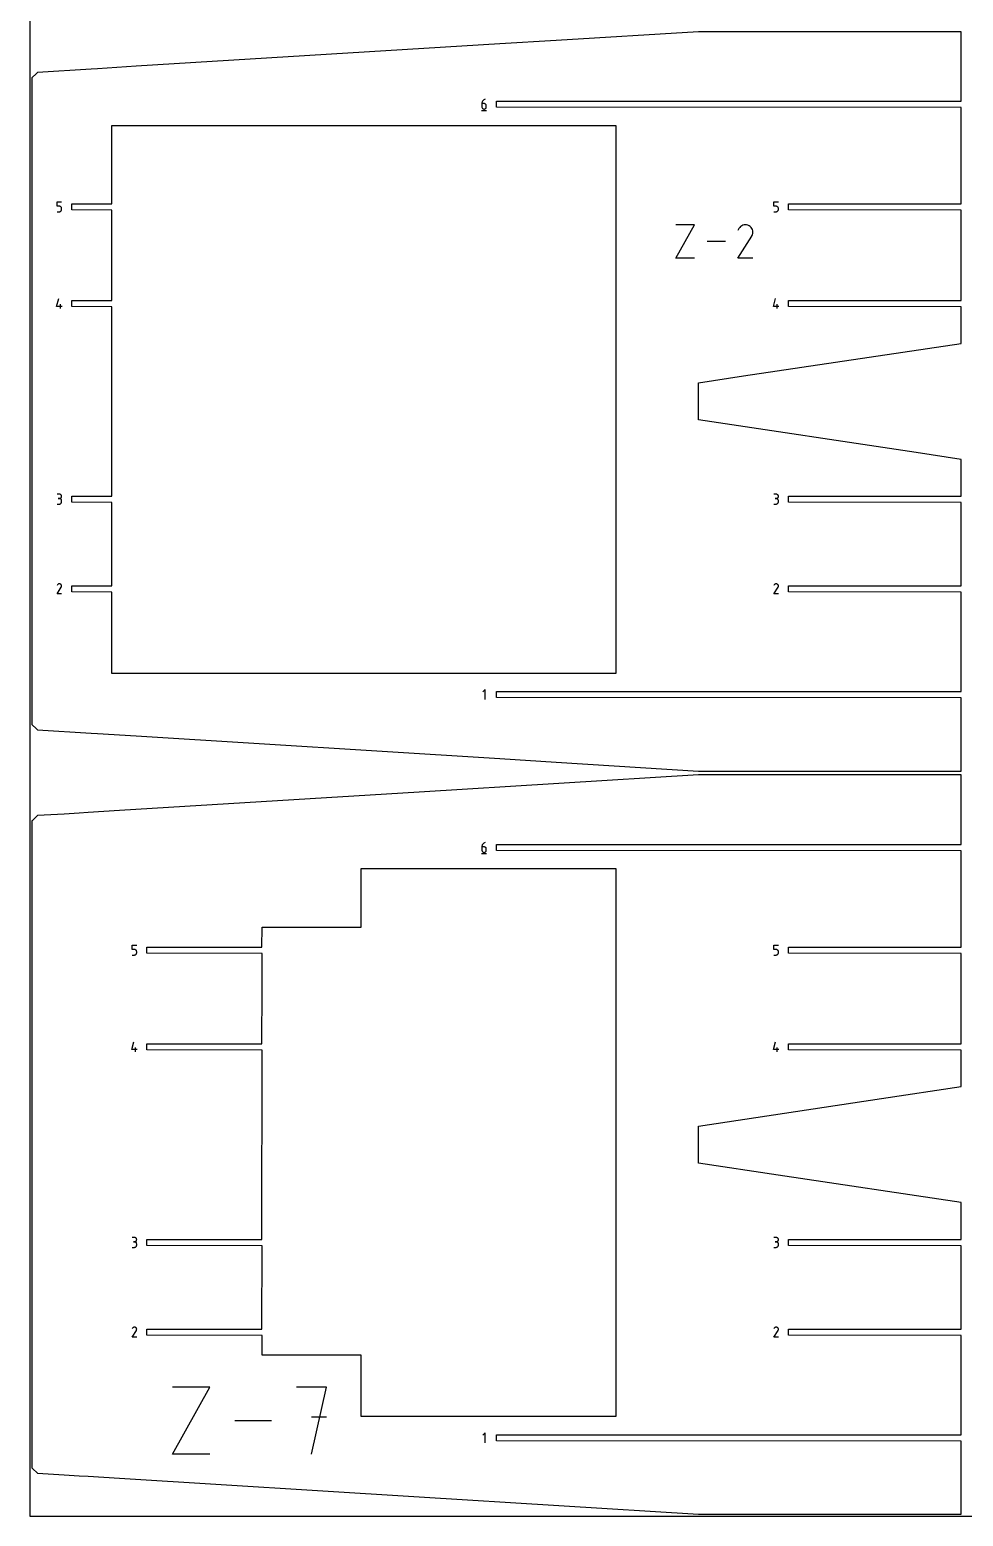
# Model space of a CAD drawing. Extents: x 0 to 3000, y 0 to 3000.
# Drawn here: x 0 to 753, y 0 to 1198 of the extents above; entities that cross this region are included whole.
import ezdxf

# ---------------------------------------------------------------- set-up
doc = ezdxf.new("R2010")
doc.units = 0

msp = doc.modelspace()

# ---------------------------------------------------------------- linework, layer by layer
at = {"layer": 'annotation', "color": 1}
for p, q in [((364.69499, 1139.27418), (364.655654, 1138.733443)), ((364.655654, 1138.733443), (364.655654, 1136.074469)), ((366.432149, 1138.733443), (364.655654, 1138.733443)), ((364.809803, 1139.793721), (364.69499, 1139.27418)), ((364.9953, 1140.285626), (364.809803, 1139.793721)), ((365.246685, 1140.743454), (364.9953, 1140.285626)), ((365.559166, 1141.160761), (365.246685, 1140.743454)), ((365.927948, 1141.531108), (365.559166, 1141.160761)), ((366.348236, 1141.848052), (365.927948, 1141.531108)), ((366.815238, 1142.105152), (366.348236, 1141.848052)), ((366.751656, 1138.70493), (366.432149, 1138.733443)), ((367.052301, 1138.622697), (366.751656, 1138.70493)), ((367.32416, 1142.295967), (366.815238, 1142.105152)), ((367.329084, 1138.491702), (367.052301, 1138.622697)), ((367.32416, 1142.295967), (367.32416, 1142.295967)), ((367.577003, 1138.316905), (367.329084, 1138.491702)), ((364.433153, 1133.295967), (368.433153, 1133.295967)), ((364.655654, 1136.074469), (364.655654, 1136.074469)), ((364.655654, 1136.074469), (364.684335, 1135.754894)), ((364.684335, 1135.754894), (364.767006, 1135.454064)), ((364.767006, 1135.454064), (364.898603, 1135.177015)), ((364.898603, 1135.177015), (365.074064, 1134.928778)), ((365.074064, 1134.928778), (365.288327, 1134.714389)), ((365.288327, 1134.714389), (365.53633, 1134.538879)), ((365.53633, 1134.538879), (365.813009, 1134.407284)), ((365.813009, 1134.407284), (366.113303, 1134.324635)), ((366.113303, 1134.324635), (366.432149, 1134.295967)), ((366.432149, 1134.295967), (366.751656, 1134.324635)), ((366.432149, 1134.295967), (366.432149, 1134.295967)), ((366.751656, 1134.324635), (367.052301, 1134.407284)), ((367.052301, 1134.407284), (367.329084, 1134.538879)), ((367.329084, 1134.538879), (367.577003, 1134.714389)), ((367.79106, 1138.103264), (367.577003, 1138.316905)), ((367.577003, 1134.714389), (367.79106, 1134.928778)), ((367.966253, 1137.85574), (367.79106, 1138.103264)), ((367.79106, 1134.928778), (367.966253, 1135.177015)), ((368.097581, 1137.579292), (367.966253, 1137.85574)), ((367.966253, 1135.177015), (368.097581, 1135.454064)), ((368.180046, 1137.278877), (368.097581, 1137.579292)), ((368.097581, 1135.454064), (368.180046, 1135.754894)), ((368.208645, 1136.959456), (368.180046, 1137.278877)), ((368.180046, 1135.754894), (368.208645, 1136.074469)), ((368.208645, 1136.074469), (368.208645, 1136.959456)), ((368.208645, 1136.959456), (368.208645, 1136.959456)), ((22.167171, 1056.010999), (22.167171, 1059.573523)), ((22.167171, 1059.573523), (25.720163, 1059.573523)), ((23.943667, 1056.010999), (22.167171, 1056.010999)), ((24.262645, 1055.982486), (23.943667, 1056.010999)), ((24.56301, 1055.900252), (24.262645, 1055.982486)), ((24.83971, 1055.769257), (24.56301, 1055.900252)), ((25.087695, 1055.59446), (24.83971, 1055.769257)), ((25.301917, 1055.38082), (25.087695, 1055.59446)), ((25.477325, 1055.133296), (25.301917, 1055.38082)), ((25.608868, 1054.856847), (25.477325, 1055.133296)), ((25.691497, 1054.556433), (25.608868, 1054.856847)), ((25.720163, 1054.237012), (25.691497, 1054.556433)), ((600.206329, 1056.010999), (600.206329, 1059.573523)), ((600.206329, 1059.573523), (603.75932, 1059.573523)), ((601.982825, 1056.010999), (600.206329, 1056.010999)), ((602.301803, 1055.982486), (601.982825, 1056.010999)), ((602.602167, 1055.900252), (602.301803, 1055.982486)), ((602.878867, 1055.769257), (602.602167, 1055.900252)), ((603.126853, 1055.59446), (602.878867, 1055.769257)), ((603.341075, 1055.38082), (603.126853, 1055.59446)), ((603.516482, 1055.133296), (603.341075, 1055.38082)), ((603.648025, 1054.856847), (603.516482, 1055.133296)), ((603.730655, 1054.556433), (603.648025, 1054.856847)), ((603.75932, 1054.237012), (603.730655, 1054.556433)), ((22.167171, 1051.573523), (23.943667, 1051.573523)), ((23.943667, 1051.573523), (24.262513, 1051.602191)), ((23.943667, 1051.573523), (23.943667, 1051.573523)), ((24.262513, 1051.602191), (24.562807, 1051.684839)), ((24.562807, 1051.684839), (24.839487, 1051.816435)), ((24.839487, 1051.816435), (25.087489, 1051.991945)), ((25.087489, 1051.991945), (25.301752, 1052.206334)), ((25.301752, 1052.206334), (25.477213, 1052.45457)), ((25.477213, 1052.45457), (25.60881, 1052.73162)), ((25.60881, 1052.73162), (25.691481, 1053.032449)), ((25.691481, 1053.032449), (25.720163, 1053.352025)), ((25.720163, 1053.352025), (25.720163, 1054.237012)), ((25.720163, 1054.237012), (25.720163, 1054.237012)), ((600.206329, 1051.573523), (601.982825, 1051.573523)), ((601.982825, 1051.573523), (602.301671, 1051.602191)), ((601.982825, 1051.573523), (601.982825, 1051.573523)), ((602.301671, 1051.602191), (602.601965, 1051.684839)), ((602.601965, 1051.684839), (602.878644, 1051.816435)), ((602.878644, 1051.816435), (603.126646, 1051.991945)), ((603.126646, 1051.991945), (603.340909, 1052.206334)), ((603.340909, 1052.206334), (603.516371, 1052.45457)), ((603.516371, 1052.45457), (603.647968, 1052.73162)), ((603.647968, 1052.73162), (603.730638, 1053.032449)), ((603.730638, 1053.032449), (603.75932, 1053.352025)), ((603.75932, 1053.352025), (603.75932, 1054.237012)), ((603.75932, 1054.237012), (603.75932, 1054.237012)), ((521.165757, 1014.083345), (536.152807, 1041.07493)), ((536.152807, 1041.07493), (521.165757, 1041.07493)), ((571.157072, 1014.083125), (582.234015, 1031.915582)), ((571.961098, 1038.073577), (571.173999, 1036.5637)), ((572.585725, 1038.959307), (571.961098, 1038.073577)), ((573.335137, 1039.698687), (572.585725, 1038.959307)), ((574.186542, 1040.285793), (573.335137, 1039.698687)), ((575.117149, 1040.714707), (574.186542, 1040.285793)), ((576.104164, 1040.979507), (575.117149, 1040.714707)), ((577.124796, 1041.074272), (576.104164, 1040.979507)), ((578.156253, 1040.993081), (577.124796, 1041.074272)), ((579.175743, 1040.730013), (578.156253, 1040.993081)), ((580.160473, 1040.279148), (579.175743, 1040.730013)), ((581.041209, 1039.653741), (580.160473, 1040.279148)), ((580.160473, 1040.279148), (580.160473, 1040.279148)), ((581.7776, 1038.903256), (581.041209, 1039.653741)), ((582.363098, 1038.050694), (581.7776, 1038.903256)), ((582.234015, 1031.915582), (582.247257, 1031.931968)), ((582.234015, 1031.915582), (582.234015, 1031.915582)), ((582.247257, 1031.931968), (582.259956, 1031.948493)), ((582.259956, 1031.948493), (582.272194, 1031.965297)), ((582.272194, 1031.965297), (582.284057, 1031.982519)), ((582.284057, 1031.982519), (582.295627, 1032.000298)), ((582.295627, 1032.000298), (582.306989, 1032.018773)), ((582.306989, 1032.018773), (582.318224, 1032.038085)), ((582.318224, 1032.038085), (582.329418, 1032.058371)), ((582.329418, 1032.058371), (582.340654, 1032.079773)), ((582.340654, 1032.079773), (582.798019, 1033.061772)), ((582.340654, 1032.079773), (582.340654, 1032.079773)), ((582.791155, 1037.119057), (582.363098, 1038.050694)), ((583.055224, 1036.131345), (582.791155, 1037.119057)), ((582.798019, 1033.061772), (583.065203, 1034.079702)), ((583.148756, 1035.11056), (583.055224, 1036.131345)), ((583.065203, 1034.079702), (583.148756, 1035.11056)), ((561.035729, 1027.579137), (546.277191, 1027.579137)), ((536.152807, 1014.083345), (521.165757, 1014.083345)), ((583.144681, 1014.083125), (571.157072, 1014.083125)), ((21.722671, 975.303982), (23.496659, 981.525479)), ((26.164663, 975.303982), (21.722671, 975.303982)), ((24.833169, 973.525479), (24.833169, 977.078471)), ((599.761828, 975.303982), (601.535815, 981.525479)), ((604.20382, 975.303982), (599.761828, 975.303982)), ((602.872326, 973.525479), (602.872326, 977.078471)), ((23.943667, 823.917554), (22.167171, 823.917554)), ((22.167171, 815.927086), (23.943667, 815.927086)), ((23.943667, 820.364563), (23.054165, 820.364563)), ((23.054165, 820.364563), (23.943667, 820.364563)), ((24.263174, 823.888875), (23.943667, 823.917554)), ((23.943667, 820.364563), (24.263174, 820.393248)), ((24.263174, 820.335884), (23.943667, 820.364563)), ((23.943667, 820.364563), (23.943667, 820.364563)), ((23.943667, 815.927086), (24.263174, 815.955748)), ((23.943667, 815.927086), (23.943667, 815.927086)), ((24.563819, 823.806229), (24.263174, 823.888875)), ((24.263174, 820.393248), (24.563819, 820.475943)), ((24.563819, 820.253238), (24.263174, 820.335884)), ((24.263174, 815.955748), (24.563819, 816.038353)), ((24.840602, 823.674697), (24.563819, 823.806229)), ((24.563819, 820.475943), (24.840602, 820.607605)), ((24.840602, 820.121706), (24.563819, 820.253238)), ((24.563819, 816.038353), (24.840602, 816.169831)), ((25.088521, 823.499363), (24.840602, 823.674697)), ((24.840602, 820.607605), (25.088521, 820.783194)), ((25.088521, 819.946372), (24.840602, 820.121706)), ((24.840602, 816.169831), (25.088521, 816.345111)), ((25.302578, 823.28531), (25.088521, 823.499363)), ((25.088521, 820.783194), (25.302578, 820.997666)), ((25.302578, 819.732319), (25.088521, 819.946372)), ((25.088521, 816.345111), (25.302578, 816.559123)), ((25.477771, 823.037621), (25.302578, 823.28531)), ((25.302578, 820.997666), (25.477771, 821.245982)), ((25.477771, 819.48463), (25.302578, 819.732319)), ((25.302578, 816.559123), (25.477771, 816.806796)), ((25.609099, 822.761379), (25.477771, 823.037621)), ((25.477771, 821.245982), (25.609099, 821.523098)), ((25.609099, 819.208387), (25.477771, 819.48463)), ((25.477771, 816.806796), (25.609099, 817.083059)), ((25.691563, 822.461666), (25.609099, 822.761379)), ((25.609099, 821.523098), (25.691563, 821.823974)), ((25.691563, 818.908675), (25.609099, 819.208387)), ((25.609099, 817.083059), (25.691563, 817.382841)), ((25.720163, 822.143567), (25.691563, 822.461666)), ((25.691563, 821.823974), (25.720163, 822.143567)), ((25.720163, 818.590575), (25.691563, 818.908675)), ((25.691563, 817.382841), (25.720163, 817.701073)), ((25.720163, 822.143567), (25.720163, 822.143567)), ((25.720163, 817.701073), (25.720163, 818.590575)), ((25.720163, 818.590575), (25.720163, 818.590575)), ((601.982824, 823.917554), (600.206328, 823.917554)), ((600.206328, 815.927086), (601.982824, 815.927086)), ((601.982824, 820.364563), (601.093322, 820.364563)), ((601.093322, 820.364563), (601.982824, 820.364563)), ((602.302331, 823.888875), (601.982824, 823.917554)), ((601.982824, 820.364563), (602.302331, 820.393248)), ((602.302331, 820.335884), (601.982824, 820.364563)), ((601.982824, 820.364563), (601.982824, 820.364563)), ((601.982824, 815.927086), (602.302331, 815.955748)), ((601.982824, 815.927086), (601.982824, 815.927086)), ((602.602976, 823.806229), (602.302331, 823.888875)), ((602.302331, 820.393248), (602.602976, 820.475943)), ((602.602976, 820.253238), (602.302331, 820.335884)), ((602.302331, 815.955748), (602.602976, 816.038353)), ((602.879758, 823.674697), (602.602976, 823.806229)), ((602.602976, 820.475943), (602.879758, 820.607605)), ((602.879758, 820.121706), (602.602976, 820.253238)), ((602.602976, 816.038353), (602.879758, 816.169831)), ((603.127678, 823.499363), (602.879758, 823.674697)), ((602.879758, 820.607605), (603.127678, 820.783194)), ((603.127678, 819.946372), (602.879758, 820.121706)), ((602.879758, 816.169831), (603.127678, 816.345111)), ((603.341735, 823.28531), (603.127678, 823.499363)), ((603.127678, 820.783194), (603.341735, 820.997666)), ((603.341735, 819.732319), (603.127678, 819.946372)), ((603.127678, 816.345111), (603.341735, 816.559123)), ((603.516927, 823.037621), (603.341735, 823.28531)), ((603.341735, 820.997666), (603.516927, 821.245982)), ((603.516927, 819.48463), (603.341735, 819.732319)), ((603.341735, 816.559123), (603.516927, 816.806796)), ((603.648256, 822.761379), (603.516927, 823.037621)), ((603.516927, 821.245982), (603.648256, 821.523098)), ((603.648256, 819.208387), (603.516927, 819.48463)), ((603.516927, 816.806796), (603.648256, 817.083059)), ((603.73072, 822.461666), (603.648256, 822.761379)), ((603.648256, 821.523098), (603.73072, 821.823974)), ((603.73072, 818.908675), (603.648256, 819.208387)), ((603.648256, 817.083059), (603.73072, 817.382841)), ((603.75932, 822.143567), (603.73072, 822.461666)), ((603.73072, 821.823974), (603.75932, 822.143567)), ((603.75932, 818.590575), (603.73072, 818.908675)), ((603.73072, 817.382841), (603.75932, 817.701073)), ((603.75932, 822.143567), (603.75932, 822.143567)), ((603.75932, 817.701073), (603.75932, 818.590575)), ((603.75932, 818.590575), (603.75932, 818.590575)), ((22.167171, 743.64107), (25.450252, 748.926408)), ((25.720163, 743.64107), (22.167171, 743.64107)), ((22.405476, 750.751568), (22.172188, 750.304057)), ((22.590608, 751.014088), (22.405476, 750.751568)), ((22.812725, 751.233232), (22.590608, 751.014088)), ((23.065072, 751.407243), (22.812725, 751.233232)), ((23.340893, 751.534369), (23.065072, 751.407243)), ((23.633434, 751.612852), (23.340893, 751.534369)), ((23.935937, 751.64094), (23.633434, 751.612852)), ((24.24165, 751.616875), (23.935937, 751.64094)), ((24.543815, 751.538905), (24.24165, 751.616875)), ((24.835678, 751.405274), (24.543815, 751.538905)), ((25.096718, 751.21991), (24.835678, 751.405274)), ((24.835678, 751.405274), (24.835678, 751.405274)), ((25.314976, 750.997475), (25.096718, 751.21991)), ((25.488511, 750.744785), (25.314976, 750.997475)), ((25.450252, 748.926408), (25.454177, 748.931264)), ((25.450252, 748.926408), (25.450252, 748.926408)), ((25.454177, 748.931264), (25.45794, 748.936162)), ((25.45794, 748.936162), (25.461568, 748.941143)), ((25.461568, 748.941143), (25.465084, 748.946247)), ((25.465084, 748.946247), (25.468513, 748.951516)), ((25.468513, 748.951516), (25.47188, 748.956992)), ((25.47188, 748.956992), (25.475211, 748.962716)), ((25.475211, 748.962716), (25.478528, 748.968729)), ((25.478528, 748.968729), (25.481859, 748.975072)), ((25.481859, 748.975072), (25.617416, 749.266125)), ((25.481859, 748.975072), (25.481859, 748.975072)), ((25.615382, 750.468659), (25.488511, 750.744785)), ((25.693649, 750.175912), (25.615382, 750.468659)), ((25.617416, 749.266125), (25.696607, 749.567828)), ((25.721371, 749.873363), (25.693649, 750.175912)), ((25.696607, 749.567828), (25.721371, 749.873363)), ((600.206328, 743.64107), (603.489409, 748.926408)), ((603.75932, 743.64107), (600.206328, 743.64107)), ((600.444633, 750.751568), (600.211345, 750.304057)), ((600.629765, 751.014088), (600.444633, 750.751568)), ((600.851882, 751.233232), (600.629765, 751.014088)), ((601.104229, 751.407243), (600.851882, 751.233232)), ((601.38005, 751.534369), (601.104229, 751.407243)), ((601.67259, 751.612852), (601.38005, 751.534369)), ((601.975094, 751.64094), (601.67259, 751.612852)), ((602.280806, 751.616875), (601.975094, 751.64094)), ((602.582972, 751.538905), (602.280806, 751.616875)), ((602.874835, 751.405274), (602.582972, 751.538905)), ((603.135875, 751.21991), (602.874835, 751.405274)), ((602.874835, 751.405274), (602.874835, 751.405274)), ((603.354133, 750.997475), (603.135875, 751.21991)), ((603.527668, 750.744785), (603.354133, 750.997475)), ((603.489409, 748.926408), (603.493334, 748.931264)), ((603.489409, 748.926408), (603.489409, 748.926408)), ((603.493334, 748.931264), (603.497097, 748.936162)), ((603.497097, 748.936162), (603.500725, 748.941143)), ((603.500725, 748.941143), (603.504241, 748.946247)), ((603.504241, 748.946247), (603.50767, 748.951516)), ((603.50767, 748.951516), (603.511037, 748.956992)), ((603.511037, 748.956992), (603.514367, 748.962716)), ((603.514367, 748.962716), (603.517685, 748.968729)), ((603.517685, 748.968729), (603.521015, 748.975072)), ((603.521015, 748.975072), (603.656573, 749.266125)), ((603.521015, 748.975072), (603.521015, 748.975072)), ((603.654539, 750.468659), (603.527668, 750.744785)), ((603.732806, 750.175912), (603.654539, 750.468659)), ((603.656573, 749.266125), (603.735764, 749.567828)), ((603.760527, 749.873363), (603.732806, 750.175912)), ((603.735764, 749.567828), (603.760527, 749.873363)), ((367.321652, 666.417462), (365.543149, 664.638458)), ((367.321652, 658.417462), (367.321652, 666.417462)), ((364.69499, 540.132141), (364.655653, 539.591404)), ((364.655653, 539.591404), (364.655653, 536.93243)), ((366.432149, 539.591404), (364.655653, 539.591404)), ((364.809803, 540.651682), (364.69499, 540.132141)), ((364.9953, 541.143587), (364.809803, 540.651682)), ((365.246685, 541.601414), (364.9953, 541.143587)), ((365.559166, 542.018722), (365.246685, 541.601414)), ((365.927947, 542.389069), (365.559166, 542.018722)), ((366.348236, 542.706013), (365.927947, 542.389069)), ((366.815238, 542.963113), (366.348236, 542.706013)), ((366.751656, 539.562891), (366.432149, 539.591404)), ((367.052301, 539.480657), (366.751656, 539.562891)), ((367.324159, 543.153928), (366.815238, 542.963113)), ((367.329083, 539.349663), (367.052301, 539.480657)), ((367.324159, 543.153928), (367.324159, 543.153928)), ((367.577003, 539.174865), (367.329083, 539.349663)), ((364.433152, 534.153928), (368.433152, 534.153928)), ((364.655653, 536.93243), (364.655653, 536.93243)), ((364.655653, 536.93243), (364.684335, 536.612854)), ((364.684335, 536.612854), (364.767006, 536.312025)), ((364.767006, 536.312025), (364.898603, 536.034975)), ((364.898603, 536.034975), (365.074064, 535.786739)), ((365.074064, 535.786739), (365.288327, 535.57235)), ((365.288327, 535.57235), (365.536329, 535.39684)), ((365.536329, 535.39684), (365.813009, 535.265245)), ((365.813009, 535.265245), (366.113303, 535.182596)), ((366.113303, 535.182596), (366.432149, 535.153928)), ((366.432149, 535.153928), (366.751656, 535.182596)), ((366.432149, 535.153928), (366.432149, 535.153928)), ((366.751656, 535.182596), (367.052301, 535.265245)), ((367.052301, 535.265245), (367.329083, 535.39684)), ((367.329083, 535.39684), (367.577003, 535.57235)), ((367.79106, 538.961225), (367.577003, 539.174865)), ((367.577003, 535.57235), (367.79106, 535.786739)), ((367.966252, 538.713701), (367.79106, 538.961225)), ((367.79106, 535.786739), (367.966252, 536.034975)), ((368.097581, 538.437253), (367.966252, 538.713701)), ((367.966252, 536.034975), (368.097581, 536.312025)), ((368.180045, 538.136838), (368.097581, 538.437253)), ((368.097581, 536.312025), (368.180045, 536.612854)), ((368.208645, 537.817417), (368.180045, 538.136838)), ((368.180045, 536.612854), (368.208645, 536.93243)), ((368.208645, 536.93243), (368.208645, 537.817417)), ((368.208645, 537.817417), (368.208645, 537.817417)), ((82.705615, 456.86896), (82.705615, 460.431484)), ((82.705615, 460.431484), (86.258607, 460.431484)), ((84.482111, 456.86896), (82.705615, 456.86896)), ((84.80109, 456.840447), (84.482111, 456.86896)), ((85.101454, 456.758213), (84.80109, 456.840447)), ((85.378154, 456.627218), (85.101454, 456.758213)), ((85.62614, 456.452421), (85.378154, 456.627218)), ((85.840361, 456.238781), (85.62614, 456.452421)), ((86.015769, 455.991257), (85.840361, 456.238781)), ((86.147312, 455.714808), (86.015769, 455.991257)), ((86.229941, 455.414394), (86.147312, 455.714808)), ((86.258607, 455.094973), (86.229941, 455.414394)), ((600.206329, 456.86896), (600.206329, 460.431484)), ((600.206329, 460.431484), (603.75932, 460.431484)), ((601.982824, 456.86896), (600.206329, 456.86896)), ((602.301803, 456.840447), (601.982824, 456.86896)), ((602.602167, 456.758213), (602.301803, 456.840447)), ((602.878867, 456.627218), (602.602167, 456.758213)), ((603.126853, 456.452421), (602.878867, 456.627218)), ((603.341074, 456.238781), (603.126853, 456.452421)), ((603.516482, 455.991257), (603.341074, 456.238781)), ((603.648025, 455.714808), (603.516482, 455.991257)), ((603.730655, 455.414394), (603.648025, 455.714808)), ((603.75932, 455.094973), (603.730655, 455.414394)), ((82.705615, 452.431484), (84.482111, 452.431484)), ((84.482111, 452.431484), (84.800957, 452.460152)), ((84.482111, 452.431484), (84.482111, 452.431484)), ((84.800957, 452.460152), (85.101251, 452.5428)), ((85.101251, 452.5428), (85.377931, 452.674396)), ((85.377931, 452.674396), (85.625933, 452.849905)), ((85.625933, 452.849905), (85.840196, 453.064295)), ((85.840196, 453.064295), (86.015657, 453.312531)), ((86.015657, 453.312531), (86.147254, 453.589581)), ((86.147254, 453.589581), (86.229925, 453.89041)), ((86.229925, 453.89041), (86.258607, 454.209986)), ((86.258607, 454.209986), (86.258607, 455.094973)), ((86.258607, 455.094973), (86.258607, 455.094973)), ((600.206329, 452.431484), (601.982824, 452.431484)), ((601.982824, 452.431484), (602.301671, 452.460152)), ((601.982824, 452.431484), (601.982824, 452.431484)), ((602.301671, 452.460152), (602.601965, 452.5428)), ((602.601965, 452.5428), (602.878644, 452.674396)), ((602.878644, 452.674396), (603.126646, 452.849905)), ((603.126646, 452.849905), (603.340909, 453.064295)), ((603.340909, 453.064295), (603.51637, 453.312531)), ((603.51637, 453.312531), (603.647968, 453.589581)), ((603.647968, 453.589581), (603.730638, 453.89041)), ((603.730638, 453.89041), (603.75932, 454.209986)), ((603.75932, 454.209986), (603.75932, 455.094973)), ((603.75932, 455.094973), (603.75932, 455.094973)), ((82.261115, 376.161943), (84.035102, 382.38344)), ((86.703107, 376.161943), (82.261115, 376.161943)), ((85.371613, 374.38344), (85.371613, 377.936432)), ((599.761828, 376.161943), (601.535816, 382.38344)), ((604.20382, 376.161943), (599.761828, 376.161943)), ((602.872326, 374.38344), (602.872326, 377.936432)), ((84.482111, 224.775515), (82.705616, 224.775515)), ((82.705616, 216.785047), (84.482111, 216.785047)), ((84.482111, 221.222523), (83.592609, 221.222523)), ((83.592609, 221.222523), (84.482111, 221.222523)), ((84.801618, 224.746836), (84.482111, 224.775515)), ((84.482111, 221.222523), (84.801618, 221.251209)), ((84.801618, 221.193845), (84.482111, 221.222523)), ((84.482111, 221.222523), (84.482111, 221.222523)), ((84.482111, 216.785047), (84.801618, 216.813709)), ((84.482111, 216.785047), (84.482111, 216.785047)), ((85.102263, 224.66419), (84.801618, 224.746836)), ((84.801618, 221.251209), (85.102263, 221.333903)), ((85.102263, 221.111198), (84.801618, 221.193845)), ((84.801618, 216.813709), (85.102263, 216.896314)), ((85.379046, 224.532658), (85.102263, 224.66419)), ((85.102263, 221.333903), (85.379046, 221.465566)), ((85.379046, 220.979667), (85.102263, 221.111198)), ((85.102263, 216.896314), (85.379046, 217.027792)), ((85.626966, 224.357324), (85.379046, 224.532658)), ((85.379046, 221.465566), (85.626966, 221.641154)), ((85.626966, 220.804333), (85.379046, 220.979667)), ((85.379046, 217.027792), (85.626966, 217.203072)), ((85.841022, 224.143271), (85.626966, 224.357324)), ((85.626966, 221.641154), (85.841022, 221.855627)), ((85.841022, 220.59028), (85.626966, 220.804333)), ((85.626966, 217.203072), (85.841022, 217.417084)), ((86.016215, 223.895582), (85.841022, 224.143271)), ((85.841022, 221.855627), (86.016215, 222.103943)), ((86.016215, 220.342591), (85.841022, 220.59028)), ((85.841022, 217.417084), (86.016215, 217.664757)), ((86.147543, 223.61934), (86.016215, 223.895582)), ((86.016215, 222.103943), (86.147543, 222.381059)), ((86.147543, 220.066348), (86.016215, 220.342591)), ((86.016215, 217.664757), (86.147543, 217.94102)), ((86.230008, 223.319627), (86.147543, 223.61934)), ((86.147543, 222.381059), (86.230008, 222.681935)), ((86.230008, 219.766636), (86.147543, 220.066348)), ((86.147543, 217.94102), (86.230008, 218.240802)), ((86.258607, 223.001528), (86.230008, 223.319627)), ((86.230008, 222.681935), (86.258607, 223.001528)), ((86.258607, 219.448536), (86.230008, 219.766636)), ((86.230008, 218.240802), (86.258607, 218.559034)), ((86.258607, 223.001528), (86.258607, 223.001528)), ((86.258607, 218.559034), (86.258607, 219.448536)), ((86.258607, 219.448536), (86.258607, 219.448536)), ((601.982824, 224.775515), (600.206329, 224.775515)), ((600.206329, 216.785047), (601.982824, 216.785047)), ((601.982824, 221.222523), (601.093322, 221.222523)), ((601.093322, 221.222523), (601.982824, 221.222523)), ((602.302331, 224.746836), (601.982824, 224.775515)), ((601.982824, 221.222523), (602.302331, 221.251209)), ((602.302331, 221.193845), (601.982824, 221.222523)), ((601.982824, 221.222523), (601.982824, 221.222523)), ((601.982824, 216.785047), (602.302331, 216.813709)), ((601.982824, 216.785047), (601.982824, 216.785047)), ((602.602976, 224.66419), (602.302331, 224.746836)), ((602.302331, 221.251209), (602.602976, 221.333903)), ((602.602976, 221.111198), (602.302331, 221.193845)), ((602.302331, 216.813709), (602.602976, 216.896314)), ((602.879759, 224.532658), (602.602976, 224.66419)), ((602.602976, 221.333903), (602.879759, 221.465566)), ((602.879759, 220.979667), (602.602976, 221.111198)), ((602.602976, 216.896314), (602.879759, 217.027792)), ((603.127679, 224.357324), (602.879759, 224.532658)), ((602.879759, 221.465566), (603.127679, 221.641154)), ((603.127679, 220.804333), (602.879759, 220.979667)), ((602.879759, 217.027792), (603.127679, 217.203072)), ((603.341735, 224.143271), (603.127679, 224.357324)), ((603.127679, 221.641154), (603.341735, 221.855627)), ((603.341735, 220.59028), (603.127679, 220.804333)), ((603.127679, 217.203072), (603.341735, 217.417084)), ((603.516928, 223.895582), (603.341735, 224.143271)), ((603.341735, 221.855627), (603.516928, 222.103943)), ((603.516928, 220.342591), (603.341735, 220.59028)), ((603.341735, 217.417084), (603.516928, 217.664757)), ((603.648257, 223.61934), (603.516928, 223.895582)), ((603.516928, 222.103943), (603.648257, 222.381059)), ((603.648257, 220.066348), (603.516928, 220.342591)), ((603.516928, 217.664757), (603.648257, 217.94102)), ((603.730721, 223.319627), (603.648257, 223.61934)), ((603.648257, 222.381059), (603.730721, 222.681935)), ((603.730721, 219.766636), (603.648257, 220.066348)), ((603.648257, 217.94102), (603.730721, 218.240802)), ((603.75932, 223.001528), (603.730721, 223.319627)), ((603.730721, 222.681935), (603.75932, 223.001528)), ((603.75932, 219.448536), (603.730721, 219.766636)), ((603.730721, 218.240802), (603.75932, 218.559034)), ((603.75932, 223.001528), (603.75932, 223.001528)), ((603.75932, 218.559034), (603.75932, 219.448536)), ((603.75932, 219.448536), (603.75932, 219.448536)), ((82.705615, 144.49903), (85.988696, 149.784368)), ((86.258607, 144.49903), (82.705615, 144.49903)), ((82.94392, 151.609528), (82.710632, 151.162018)), ((83.129052, 151.872049), (82.94392, 151.609528)), ((83.351169, 152.091192), (83.129052, 151.872049)), ((83.603516, 152.265204), (83.351169, 152.091192)), ((83.879337, 152.392329), (83.603516, 152.265204)), ((84.171877, 152.470813), (83.879337, 152.392329)), ((84.474381, 152.4989), (84.171877, 152.470813)), ((84.780093, 152.474836), (84.474381, 152.4989)), ((85.082259, 152.396866), (84.780093, 152.474836)), ((85.374122, 152.263235), (85.082259, 152.396866)), ((85.635162, 152.077871), (85.374122, 152.263235)), ((85.374122, 152.263235), (85.374122, 152.263235)), ((85.85342, 151.855436), (85.635162, 152.077871)), ((86.026955, 151.602746), (85.85342, 151.855436)), ((85.988696, 149.784368), (85.992621, 149.789225)), ((85.988696, 149.784368), (85.988696, 149.784368)), ((85.992621, 149.789225), (85.996384, 149.794123)), ((85.996384, 149.794123), (86.000012, 149.799103)), ((86.000012, 149.799103), (86.003528, 149.804208)), ((86.003528, 149.804208), (86.006957, 149.809477)), ((86.006957, 149.809477), (86.010324, 149.814953)), ((86.010324, 149.814953), (86.013655, 149.820677)), ((86.013655, 149.820677), (86.016972, 149.82669)), ((86.016972, 149.82669), (86.020302, 149.833033)), ((86.020302, 149.833033), (86.15586, 150.124086)), ((86.020302, 149.833033), (86.020302, 149.833033)), ((86.153826, 151.32662), (86.026955, 151.602746)), ((86.232093, 151.033873), (86.153826, 151.32662)), ((86.15586, 150.124086), (86.235051, 150.425789)), ((86.259815, 150.731324), (86.232093, 151.033873)), ((86.235051, 150.425789), (86.259815, 150.731324)), ((600.206329, 144.49903), (603.489409, 149.784368)), ((603.75932, 144.49903), (600.206329, 144.49903)), ((600.444633, 151.609528), (600.211346, 151.162018)), ((600.629765, 151.872049), (600.444633, 151.609528)), ((600.851883, 152.091192), (600.629765, 151.872049)), ((601.104229, 152.265204), (600.851883, 152.091192)), ((601.380051, 152.392329), (601.104229, 152.265204)), ((601.672591, 152.470813), (601.380051, 152.392329)), ((601.975095, 152.4989), (601.672591, 152.470813)), ((602.280807, 152.474836), (601.975095, 152.4989)), ((602.582972, 152.396866), (602.280807, 152.474836)), ((602.874835, 152.263235), (602.582972, 152.396866)), ((603.135875, 152.077871), (602.874835, 152.263235)), ((602.874835, 152.263235), (602.874835, 152.263235)), ((603.354133, 151.855436), (603.135875, 152.077871)), ((603.527668, 151.602746), (603.354133, 151.855436)), ((603.489409, 149.784368), (603.493334, 149.789225)), ((603.489409, 149.784368), (603.489409, 149.784368)), ((603.493334, 149.789225), (603.497098, 149.794123)), ((603.497098, 149.794123), (603.500725, 149.799103)), ((603.500725, 149.799103), (603.504241, 149.804208)), ((603.504241, 149.804208), (603.50767, 149.809477)), ((603.50767, 149.809477), (603.511038, 149.814953)), ((603.511038, 149.814953), (603.514368, 149.820677)), ((603.514368, 149.820677), (603.517686, 149.82669)), ((603.517686, 149.82669), (603.521016, 149.833033)), ((603.521016, 149.833033), (603.656573, 150.124086)), ((603.521016, 149.833033), (603.521016, 149.833033)), ((603.654539, 151.32662), (603.527668, 151.602746)), ((603.732806, 151.033873), (603.654539, 151.32662)), ((603.656573, 150.124086), (603.735764, 150.425789)), ((603.760528, 150.731324), (603.732806, 151.033873)), ((603.735764, 150.425789), (603.760528, 150.731324)), ((115.277595, 49.992571), (145.251695, 103.975743)), ((145.251695, 103.975743), (115.277595, 103.975743)), ((239.260142, 103.975743), (215.254456, 103.975743)), ((227.258992, 49.992571), (239.260142, 103.975743)), ((195.017538, 76.984157), (165.500463, 76.984157)), ((239.260142, 79.936203), (227.258992, 79.936203)), ((367.321652, 67.275423), (365.543149, 65.496419)), ((367.321652, 59.275423), (367.321652, 67.275423)), ((145.251695, 49.992571), (115.277595, 49.992571))]:
    msp.add_line(p, q, dxfattribs=at)
at = {"layer": 'boundary', "color": 5}
for p, q in [((379.099176, 1186.832577), (85.83143, 1168.786755)), ((424.652025, 1189.635605), (379.099176, 1186.832577)), ((539.404515, 1196.696578), (424.652025, 1189.635605)), ((716.315096, 1196.696579), (539.404515, 1196.696578)), ((751.278805, 1196.696579), (716.315096, 1196.696579)), ((751.278805, 1171.172428), (751.278805, 1196.696579)), ((5.358456, 1163.04704), (1.5875, 1159.601168)), ((6.28312, 1163.89199), (5.358456, 1163.04704)), ((49.54222, 1166.553854), (6.28312, 1163.89199)), ((54.779909, 1166.876068), (49.54222, 1166.553854)), ((85.83143, 1168.786755), (54.779909, 1166.876068)), ((751.278805, 1150.668074), (751.278805, 1171.172428)), ((1.5875, 1159.601168), (1.5875, 1096.107745)), ((751.278804, 1147.369473), (751.278805, 1150.668074)), ((376.483152, 1135.845967), (376.483152, 1140.745967)), ((376.483152, 1140.745967), (751.083804, 1140.745966)), ((751.083804, 1140.745966), (751.278804, 1147.369473)), ((751.278804, 1135.595966), (376.483152, 1135.845967)), ((751.083804, 1058.023522), (751.278804, 1135.595966)), ((1.5875, 1096.107745), (1.5875, 1054.138767)), ((612.033828, 1053.123522), (612.033828, 1058.023523)), ((612.033828, 1058.023523), (751.083804, 1058.023522)), ((1.5875, 1054.138767), (1.587499, 991.923004)), ((751.278804, 1052.873523), (612.033828, 1053.123522)), ((751.278804, 1027.881125), (751.278804, 1052.873523)), ((751.083804, 979.975479), (751.278804, 1027.881125)), ((1.587499, 991.923004), (1.587501, 744.073516)), ((612.033827, 975.075479), (612.033828, 979.975479)), ((751.278804, 974.82548), (612.033827, 975.075479)), ((612.033828, 979.975479), (751.083804, 979.975479)), ((751.278805, 962.73448), (751.278804, 974.82548)), ((751.278806, 945.444009), (751.278805, 962.73448)), ((575.627481, 919.172666), (751.278806, 945.444009)), ((539.250843, 913.731983), (575.627481, 919.172666)), ((539.250844, 888.848099), (539.250843, 913.731983)), ((539.250843, 883.694753), (539.250844, 888.848099)), ((714.902166, 857.423409), (539.250843, 883.694753)), ((751.278803, 851.982726), (714.902166, 857.423409)), ((751.278804, 833.887072), (751.278803, 851.982726)), ((751.083804, 822.376835), (751.278804, 833.887072)), ((612.033827, 817.476835), (612.033827, 822.376835)), ((612.033827, 822.376835), (751.083804, 822.376835)), ((751.278805, 817.226836), (612.033827, 817.476835)), ((751.278804, 768.68003), (751.278805, 817.226836)), ((751.083805, 750.091134), (751.278804, 768.68003)), ((1.587501, 744.073516), (1.587501, 702.104537)), ((612.033827, 745.191134), (612.033828, 750.091135)), ((751.278804, 744.941135), (612.033827, 745.191134)), ((612.033828, 750.091135), (751.083805, 750.091134)), ((751.083805, 664.867461), (751.278804, 744.941135)), ((1.587501, 702.104537), (1.587501, 638.238296)), ((376.483154, 659.967462), (376.483153, 664.867461)), ((376.483153, 664.867461), (751.083805, 664.867461)), ((751.278804, 659.717464), (376.483154, 659.967462)), ((751.278804, 648.090002), (751.278804, 659.717464)), ((751.278805, 644.817895), (751.278804, 648.090002)), ((1.587501, 638.238296), (5.35799, 634.789896)), ((751.278805, 625.274952), (751.278805, 644.817895)), ((5.35799, 634.789896), (6.282539, 633.944324)), ((6.282539, 633.944324), (49.541884, 631.249164)), ((49.541884, 631.249164), (54.779717, 630.92287)), ((54.779717, 630.92287), (85.831217, 628.988277)), ((85.831217, 628.988277), (379.099287, 610.717023)), ((751.278805, 600.729541), (751.278805, 625.274952)), ((379.099287, 610.717023), (424.652121, 607.878995)), ((424.652121, 607.878995), (539.250842, 600.739277)), ((539.250842, 600.739277), (574.369717, 600.729541)), ((574.369717, 600.729541), (751.278805, 600.729541)), ((539.404515, 597.554539), (314.058822, 583.688375)), ((602.845963, 597.554539), (539.404515, 597.554539)), ((751.278803, 597.554538), (602.845963, 597.554539)), ((751.083804, 541.603927), (751.278803, 597.554538)), ((314.058822, 583.688375), (72.440055, 568.82066)), ((6.283121, 564.749953), (2.11389, 560.940138)), ((27.911806, 566.08083), (6.283121, 564.749953)), ((39.797828, 566.812214), (27.911806, 566.08083)), ((47.010122, 567.255885), (39.797828, 566.812214)), ((72.440055, 568.82066), (47.010122, 567.255885)), ((2.11389, 560.940138), (1.5875, 560.459128)), ((1.5875, 560.459128), (1.587501, 538.738291)), ((376.483152, 536.703927), (376.483152, 541.603927)), ((376.483152, 541.603927), (751.083804, 541.603927)), ((1.587501, 538.738291), (1.587501, 521.919266)), ((751.278804, 536.453928), (376.483152, 536.703927)), ((751.278804, 530.117975), (751.278804, 536.453928)), ((751.278805, 528.486275), (751.278804, 530.117975)), ((751.278805, 464.670503), (751.278805, 528.486275)), ((1.587501, 521.919266), (1.587501, 496.444525)), ((1.587501, 496.444525), (1.587501, 458.680189)), ((1.587501, 458.680189), (1.5875, 103.337158)), ((612.033827, 453.981483), (612.033828, 458.881484)), ((612.033828, 458.881484), (751.083804, 458.881484)), ((751.083804, 458.881484), (751.278805, 464.670503)), ((751.278805, 453.731483), (612.033827, 453.981483)), ((751.278805, 390.483969), (751.278805, 453.731483)), ((751.083804, 380.83344), (751.278805, 390.483969)), ((612.033827, 375.933441), (612.033827, 380.833441)), ((612.033827, 380.833441), (751.083804, 380.83344)), ((751.278805, 375.683441), (612.033827, 375.933441)), ((751.278804, 346.30197), (751.278805, 375.683441)), ((539.250843, 314.589943), (686.935181, 336.678397)), ((686.935181, 336.678397), (751.278804, 346.30197)), ((539.250843, 305.474616), (539.250843, 314.589943)), ((539.250843, 284.552711), (539.250843, 305.474616)), ((603.594466, 274.929139), (539.250843, 284.552711)), ((751.278804, 252.840687), (603.594466, 274.929139)), ((751.083804, 223.234796), (751.278804, 252.840687)), ((612.033828, 218.334797), (612.033827, 223.234796)), ((612.033827, 223.234796), (751.083804, 223.234796)), ((751.278804, 218.084796), (612.033828, 218.334797)), ((751.278805, 206.044651), (751.278804, 218.084796)), ((751.083805, 150.949095), (751.278805, 206.044651)), ((612.033828, 146.049096), (612.033828, 150.949096)), ((612.033828, 150.949096), (751.083805, 150.949095)), ((751.278804, 145.799096), (612.033828, 146.049096)), ((751.278804, 131.330431), (751.278804, 145.799096)), ((751.278805, 68.8192), (751.278804, 131.330431)), ((1.5875, 103.337158), (1.587499, 77.862414)), ((1.587499, 77.862414), (1.587501, 60.944634)), ((1.587501, 60.944634), (1.587501, 39.096258)), ((376.483153, 60.825424), (376.483153, 65.725423)), ((376.483153, 65.725423), (751.083805, 65.725423)), ((751.278804, 60.575422), (376.483153, 60.825424)), ((751.083805, 65.725423), (751.278805, 67.235981)), ((751.278805, 1.587501), (751.278804, 60.575422)), ((751.278805, 67.235981), (751.278805, 68.8192)), ((1.587501, 39.096258), (2.113825, 38.614893)), ((2.113825, 38.614893), (6.282539, 34.802286)), ((6.282539, 34.802286), (27.911309, 33.454762)), ((27.911309, 33.454762), (39.797385, 32.714232)), ((39.797385, 32.714232), (47.009855, 32.264846)), ((47.009855, 32.264846), (72.439741, 30.680494)), ((72.439741, 30.680494), (314.058879, 15.627126)), ((314.058879, 15.627126), (539.250843, 1.597238)), ((539.250843, 1.597238), (687.838002, 1.587501)), ((687.838002, 1.587501), (751.278805, 1.587501))]:
    msp.add_line(p, q, dxfattribs=at)
at = {"layer": 'frame', "color": 5}
for p, q in [((0, 3000), (0, 0)), ((0, 0), (3000, 0))]:
    msp.add_line(p, q, dxfattribs=at)
at = {"layer": 'hole', "color": 5}
for p, q in [((66.30184, 1075.030788), (66.301841, 1121.169309)), ((66.301841, 1121.169309), (85.504792, 1121.169308)), ((85.504792, 1121.169308), (117.573684, 1121.169308)), ((117.573684, 1121.169308), (337.78383, 1121.169309)), ((337.78383, 1121.169309), (472.688851, 1121.169308)), ((472.688851, 1121.169308), (472.688851, 777.675079)), ((66.10684, 1058.023523), (66.30184, 1075.030788)), ((33.994671, 1053.123522), (33.99467, 1058.023523)), ((33.99467, 1058.023523), (66.10684, 1058.023523)), ((66.30184, 1052.873522), (33.994671, 1053.123522)), ((66.30184, 1030.343152), (66.30184, 1052.873522)), ((66.10684, 979.975479), (66.30184, 1030.343152)), ((33.99467, 975.075479), (33.994671, 979.97548)), ((66.30184, 974.82548), (33.99467, 975.075479)), ((33.994671, 979.97548), (66.10684, 979.975479)), ((66.30184, 835.363712), (66.30184, 974.82548)), ((66.106839, 822.376836), (66.30184, 835.363712)), ((33.99467, 817.476835), (33.994671, 822.376835)), ((66.30184, 817.226836), (33.99467, 817.476835)), ((33.994671, 822.376835), (66.106839, 822.376836)), ((66.30184, 769.11775), (66.30184, 817.226836)), ((66.10684, 750.091135), (66.30184, 769.11775)), ((472.688851, 777.675079), (472.68885, 679.444188)), ((33.99467, 745.191134), (33.994671, 750.091135)), ((66.30184, 744.941135), (33.99467, 745.191134)), ((33.994671, 750.091135), (66.10684, 750.091135)), ((66.30184, 724.430116), (66.30184, 744.941135)), ((66.301841, 679.444188), (66.30184, 724.430116)), ((85.504791, 679.444188), (66.301841, 679.444188)), ((117.573682, 679.444188), (85.504791, 679.444188)), ((337.783828, 679.444188), (117.573682, 679.444188)), ((472.68885, 679.444188), (337.783828, 679.444188)), ((267.410368, 488.00307), (267.410388, 522.02727)), ((267.410388, 522.02727), (385.102443, 522.02727)), ((385.102443, 522.02727), (417.086033, 522.02727)), ((417.086033, 522.02727), (472.688851, 522.02727)), ((472.688851, 522.02727), (472.688851, 479.106577)), ((267.410365, 474.738101), (267.410368, 488.00307)), ((187.183728, 458.881483), (187.378728, 474.738101)), ((187.378728, 474.738101), (267.410365, 474.738101)), ((472.688851, 479.106577), (472.688851, 80.302148)), ((94.533114, 453.981483), (94.533114, 458.881484)), ((94.533114, 458.881484), (187.183728, 458.881483)), ((187.378728, 453.731484), (94.533114, 453.981483)), ((187.378728, 425.35991), (187.378728, 453.731484)), ((187.183728, 380.83344), (187.378728, 425.35991)), ((94.533114, 375.933441), (94.533114, 380.83344)), ((94.533114, 380.83344), (187.183728, 380.83344)), ((187.378728, 375.68344), (94.533114, 375.933441)), ((187.183729, 223.234796), (187.378728, 375.68344)), ((94.533114, 218.334797), (94.533115, 223.234796)), ((187.378728, 218.084797), (94.533114, 218.334797)), ((94.533115, 223.234796), (187.183729, 223.234796)), ((187.183728, 150.949095), (187.378728, 218.084797)), ((94.533115, 146.049095), (94.533115, 150.949096)), ((94.533115, 150.949096), (187.183728, 150.949095)), ((187.378728, 145.799097), (94.533115, 146.049095)), ((187.378728, 129.737988), (187.378728, 145.799097)), ((267.410366, 129.737988), (187.378728, 129.737988)), ((267.410367, 115.870862), (267.410366, 129.737988)), ((267.410388, 80.302148), (267.410367, 115.870862)), ((385.102443, 80.302149), (267.410388, 80.302148)), ((417.086033, 80.302148), (385.102443, 80.302149)), ((472.688851, 80.302148), (417.086033, 80.302148))]:
    msp.add_line(p, q, dxfattribs=at)

doc.saveas('drawing.dxf')
